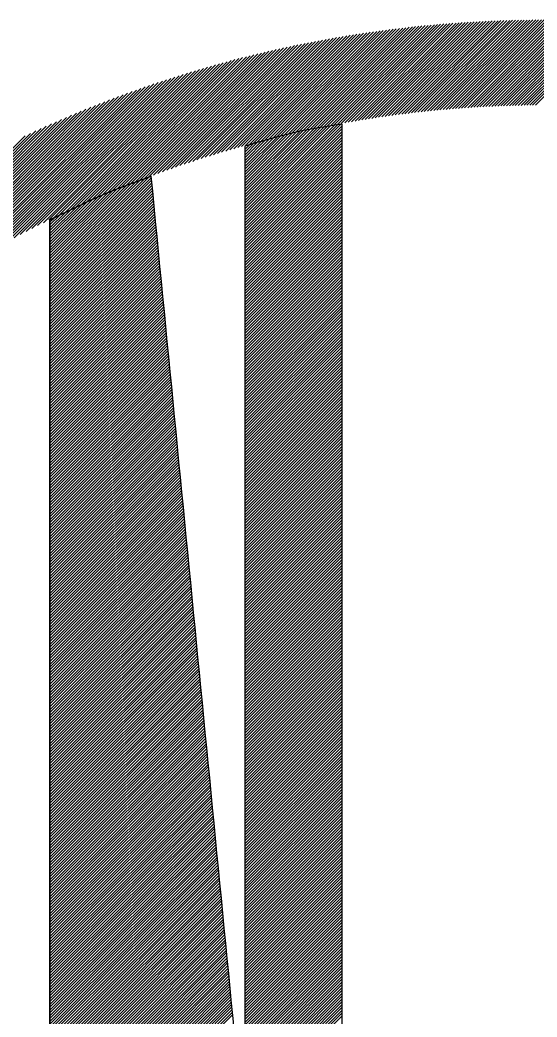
# Model space of a CAD drawing. Header units: inches. Extents: x 985 to 11353, y 526 to 2181.
# Drawn here: x 7768.84 to 7773.67, y 1171.02 to 1180.35 of the extents above; entities that cross this region are included whole.
import ezdxf

# ---------------------------------------------------------------- set-up
doc = ezdxf.new("R2010")
doc.units = ezdxf.units.IN
doc.header["$MEASUREMENT"] = 0
doc.layers.add('CABLE ROUTE FOR TOTAL PLANE-EMBED 2_DWG$0$SILICAGEL BORDER', color=7, linetype='Continuous')
doc.layers.add('ONDOCS', color=7, linetype='Continuous', lineweight=0)

# ---------------------------------------------------------------- blocks, each defined once
blk = doc.blocks.new('240A1')
at = {"layer": 'ONDOCS', "color": 7, "linetype": 'Continuous', "lineweight": -3, "ltscale": 100}
for p, q in [((1046101.5856, 286306.0803), (1046102.051, 286306.5457)), ((1046101.6018, 286306.0824), (1046102.0657, 286306.5462)), ((1046101.6179, 286306.0843), (1046102.0804, 286306.5468)), ((1046101.634, 286306.0863), (1046102.095, 286306.5473)), ((1046101.65, 286306.0881), (1046102.1096, 286306.5477)), ((1046101.666, 286306.09), (1046102.1242, 286306.5481)), ((1046101.6819, 286306.0917), (1046102.1387, 286306.5485)), ((1046101.6978, 286306.0935), (1046102.1532, 286306.5488)), ((1046101.7136, 286306.0951), (1046102.1676, 286306.5491)), ((1046101.7294, 286306.0968), (1046102.182, 286306.5494)), ((1046101.7451, 286306.0983), (1046102.1964, 286306.5496)), ((1046101.7607, 286306.0998), (1046102.2107, 286306.5498)), ((1046101.7763, 286306.1013), (1046102.225, 286306.55)), ((1046101.7919, 286306.1027), (1046102.2393, 286306.5501)), ((1046101.8074, 286306.1041), (1046102.2536, 286306.5502)), ((1046101.8229, 286306.1054), (1046102.2678, 286306.5503)), ((1046101.8383, 286306.1067), (1046102.2819, 286306.5503)), ((1046101.8537, 286306.1079), (1046102.2961, 286306.5503)), ((1046101.869, 286306.1091), (1046102.3102, 286306.5503)), ((1046101.8843, 286306.1103), (1046102.3243, 286306.5502)), ((1046101.8995, 286306.1114), (1046102.3383, 286306.5501)), ((1046101.9147, 286306.1124), (1046102.3523, 286306.55)), ((1046101.9299, 286306.1134), (1046102.3663, 286306.5498)), ((1046101.945, 286306.1144), (1046102.3802, 286306.5496)), ((1046101.96, 286306.1153), (1046102.3941, 286306.5494)), ((1046101.9751, 286306.1162), (1046102.408, 286306.5492)), ((1046101.99, 286306.117), (1046102.4219, 286306.5489)), ((1046102.005, 286306.1178), (1046102.4357, 286306.5485)), ((1046102.0199, 286306.1186), (1046102.4495, 286306.5482)), ((1046102.0347, 286306.1193), (1046102.4632, 286306.5478)), ((1046102.0495, 286306.1199), (1046102.477, 286306.5474)), ((1046102.0643, 286306.1205), (1046102.4907, 286306.5469)), ((1046102.079, 286306.1211), (1046102.5043, 286306.5465)), ((1046102.0937, 286306.1217), (1046102.518, 286306.546)), ((1046102.1083, 286306.1222), (1046102.5316, 286306.5454)), ((1046100.9416, 286305.9595), (1046101.4778, 286306.4957)), ((1046100.9604, 286305.9641), (1046101.4941, 286306.4979)), ((1046100.979, 286305.9687), (1046101.5104, 286306.5)), ((1046100.9977, 286305.9732), (1046101.5266, 286306.5021)), ((1046101.0162, 286305.9775), (1046101.5428, 286306.5042)), ((1046101.0346, 286305.9818), (1046101.5589, 286306.5061)), ((1046101.0529, 286305.986), (1046101.575, 286306.5081)), ((1046101.0712, 286305.9901), (1046101.591, 286306.51)), ((1046101.0894, 286305.9942), (1046101.607, 286306.5118)), ((1046101.1075, 286305.9981), (1046101.6229, 286306.5136)), ((1046101.1255, 286306.002), (1046101.6388, 286306.5153)), ((1046101.1434, 286306.0058), (1046101.6546, 286306.517)), ((1046101.1613, 286306.0095), (1046101.6704, 286306.5187)), ((1046101.1791, 286306.0132), (1046101.6862, 286306.5203)), ((1046101.1968, 286306.0168), (1046101.7019, 286306.5218)), ((1046101.2144, 286306.0202), (1046101.7175, 286306.5233)), ((1046101.232, 286306.0237), (1046101.7331, 286306.5248)), ((1046101.2495, 286306.027), (1046101.7487, 286306.5262)), ((1046101.2669, 286306.0303), (1046101.7642, 286306.5276)), ((1046101.2843, 286306.0335), (1046101.7797, 286306.5289)), ((1046101.3016, 286306.0367), (1046101.7951, 286306.5302)), ((1046101.3188, 286306.0397), (1046101.8105, 286306.5314)), ((1046101.3359, 286306.0427), (1046101.8258, 286306.5326)), ((1046101.353, 286306.0457), (1046101.8411, 286306.5338)), ((1046101.37, 286306.0485), (1046101.8564, 286306.5349)), ((1046101.387, 286306.0514), (1046101.8716, 286306.536)), ((1046101.4039, 286306.0541), (1046101.8867, 286306.537)), ((1046101.4207, 286306.0568), (1046101.9019, 286306.538)), ((1046101.4374, 286306.0594), (1046101.917, 286306.5389)), ((1046101.4541, 286306.062), (1046101.932, 286306.5398)), ((1046101.4708, 286306.0645), (1046101.947, 286306.5407)), ((1046101.4874, 286306.0669), (1046101.962, 286306.5415)), ((1046101.5039, 286306.0693), (1046101.9769, 286306.5423)), ((1046101.5204, 286306.0716), (1046101.9918, 286306.5431)), ((1046101.5368, 286306.0739), (1046102.0067, 286306.5438)), ((1046101.5531, 286306.0761), (1046102.0215, 286306.5445)), ((1046101.5694, 286306.0782), (1046102.0363, 286306.5451)), ((1046102.1229, 286306.1226), (1046102.5452, 286306.5449)), ((1046102.1375, 286306.1231), (1046102.5587, 286306.5443)), ((1046102.152, 286306.1235), (1046102.5722, 286306.5437)), ((1046102.1665, 286306.1238), (1046102.5857, 286306.543)), ((1046102.181, 286306.1241), (1046102.5992, 286306.5423)), ((1046102.1954, 286306.1244), (1046102.6126, 286306.5416)), ((1046102.2098, 286306.1246), (1046102.626, 286306.5409)), ((1046102.2241, 286306.1248), (1046102.6394, 286306.5401)), ((1046102.2384, 286306.125), (1046102.6528, 286306.5393)), ((1046102.2527, 286306.1251), (1046102.6661, 286306.5385)), ((1046100.5858, 286305.8583), (1046101.1742, 286306.4467)), ((1046100.6066, 286305.8649), (1046101.1916, 286306.4499)), ((1046100.6272, 286305.8714), (1046101.2089, 286306.4531)), ((1046100.6477, 286305.8778), (1046101.2261, 286306.4562)), ((1046100.6681, 286305.884), (1046101.2433, 286306.4592)), ((1046100.6883, 286305.8901), (1046101.2604, 286306.4622)), ((1046100.7084, 286305.8961), (1046101.2775, 286306.4651)), ((1046100.7285, 286305.902), (1046101.2945, 286306.468)), ((1046100.7484, 286305.9077), (1046101.3115, 286306.4708)), ((1046100.7681, 286305.9134), (1046101.3283, 286306.4736)), ((1046100.7878, 286305.9189), (1046101.3452, 286306.4762)), ((1046100.8074, 286305.9243), (1046101.3619, 286306.4789)), ((1046100.8269, 286305.9296), (1046101.3787, 286306.4814)), ((1046100.8462, 286305.9349), (1046101.3953, 286306.484)), ((1046100.8655, 286305.94), (1046101.4119, 286306.4864)), ((1046100.8847, 286305.945), (1046101.4285, 286306.4888)), ((1046100.9037, 286305.9499), (1046101.4449, 286306.4912)), ((1046100.9227, 286305.9548), (1046101.4614, 286306.4935)), ((1046100.3029, 286305.7592), (1046100.942, 286306.3983)), ((1046100.3256, 286305.7678), (1046100.9603, 286306.4025)), ((1046100.3482, 286305.7762), (1046100.9785, 286306.4066)), ((1046100.3706, 286305.7845), (1046100.9967, 286306.4106)), ((1046100.3928, 286305.7926), (1046101.0147, 286306.4145)), ((1046100.4148, 286305.8005), (1046101.0327, 286306.4184)), ((1046100.4367, 286305.8082), (1046101.0507, 286306.4221)), ((1046100.4585, 286305.8158), (1046101.0685, 286306.4259)), ((1046100.4801, 286305.8233), (1046101.0863, 286306.4295)), ((1046100.5015, 286305.8306), (1046101.104, 286306.4331)), ((1046100.5228, 286305.8377), (1046101.1216, 286306.4366)), ((1046100.5439, 286305.8447), (1046101.1392, 286306.44)), ((1046100.565, 286305.8516), (1046101.1567, 286306.4434)), ((1046100.0391, 286305.651), (1046100.7353, 286306.3472)), ((1046100.0642, 286305.662), (1046100.7545, 286306.3523)), ((1046100.0891, 286305.6727), (1046100.7737, 286306.3573)), ((1046100.1138, 286305.6832), (1046100.7927, 286306.3622)), ((1046100.1381, 286305.6935), (1046100.8117, 286306.367)), ((1046100.1623, 286305.7035), (1046100.8305, 286306.3717)), ((1046100.1863, 286305.7133), (1046100.8493, 286306.3764)), ((1046100.21, 286305.7229), (1046100.868, 286306.3809)), ((1046100.2335, 286305.7323), (1046100.8866, 286306.3854)), ((1046100.2568, 286305.7414), (1046100.9052, 286306.3898)), ((1046100.2799, 286305.7504), (1046100.9236, 286306.3941)), ((1046099.7995, 286305.5387), (1046100.5579, 286306.2971)), ((1046099.8275, 286305.5525), (1046100.578, 286306.303)), ((1046099.8551, 286305.566), (1046100.598, 286306.3089)), ((1046099.8823, 286305.5791), (1046100.6179, 286306.3147)), ((1046099.9092, 286305.5918), (1046100.6377, 286306.3204)), ((1046099.9358, 286305.6043), (1046100.6575, 286306.3259)), ((1046099.9621, 286305.6164), (1046100.6771, 286306.3314)), ((1046099.988, 286305.6282), (1046100.6966, 286306.3368)), ((1046100.0137, 286305.6398), (1046100.716, 286306.342)), ((1046099.5913, 286305.4295), (1046100.4138, 286306.252)), ((1046099.6226, 286305.4466), (1046100.4348, 286306.2588)), ((1046099.6533, 286305.4631), (1046100.4556, 286306.2655)), ((1046099.6834, 286305.4792), (1046100.4763, 286306.272)), ((1046099.7131, 286305.4947), (1046100.4968, 286306.2785)), ((1046099.7423, 286305.5098), (1046100.5173, 286306.2848)), ((1046099.7711, 286305.5245), (1046100.5376, 286306.291)), ((1046099.3532, 286305.2904), (1046100.2635, 286306.2007)), ((1046099.3897, 286305.3127), (1046100.2854, 286306.2085)), ((1046099.4253, 286305.3341), (1046100.3072, 286306.2161)), ((1046099.4599, 286305.3547), (1046100.3288, 286306.2235)), ((1046099.4938, 286305.3744), (1046100.3502, 286306.2308)), ((1046099.527, 286305.3934), (1046100.3716, 286306.238)), ((1046099.5595, 286305.4118), (1046100.3928, 286306.2451)), ((1046099.1075, 286305.1295), (1046100.129, 286306.151)), ((1046099.1525, 286305.1604), (1046100.1518, 286306.1597)), ((1046099.1956, 286305.1893), (1046100.1745, 286306.1682)), ((1046099.237, 286305.2166), (1046100.197, 286306.1766)), ((1046099.277, 286305.2424), (1046100.2193, 286306.1848)), ((1046099.3157, 286305.267), (1046100.2415, 286306.1928)), ((1046098.8375, 286304.9302), (1046100.0121, 286306.1048)), ((1046098.9001, 286304.9787), (1046100.0359, 286306.1144)), ((1046098.9573, 286305.0218), (1046100.0594, 286306.1239)), ((1046099.0104, 286305.0607), (1046100.0828, 286306.1331)), ((1046099.0603, 286305.0965), (1046100.106, 286306.1421)), ((1046096.7373, 286302.8866), (1046099.915, 286306.0643)), ((1046096.748, 286302.9115), (1046099.8902, 286306.0537)), ((1046098.5798, 286304.715), (1046099.9396, 286306.0748)), ((1046098.685, 286304.8061), (1046099.964, 286306.085)), ((1046098.7672, 286304.8741), (1046099.9881, 286306.095)), ((1046096.7589, 286302.9365), (1046099.8652, 286306.0427)), ((1046096.7701, 286302.9618), (1046099.8399, 286306.0316)), ((1046096.7815, 286302.9874), (1046099.8143, 286306.0202)), ((1046096.7932, 286303.0132), (1046099.7885, 286306.0085)), ((1046100.8034, 286305.5509), (1046101.2822, 286306.0297)), ((1046100.8034, 286305.5651), (1046101.2652, 286306.0268)), ((1046100.8034, 286305.5792), (1046101.2483, 286306.0241)), ((1046100.8034, 286305.5368), (1046101.289, 286306.0224)), ((1046100.8034, 286305.5934), (1046101.2315, 286306.0214)), ((1046100.8034, 286305.6075), (1046101.2147, 286306.0188)), ((1046100.8034, 286305.6217), (1046101.1979, 286306.0161)), ((1046100.8034, 286305.6358), (1046101.1811, 286306.0134)), ((1046100.8034, 286305.6499), (1046101.1642, 286306.0106)), ((1046100.8034, 286305.5227), (1046101.289, 286306.0083)), ((1046100.8034, 286305.6641), (1046101.1471, 286306.0078)), ((1046100.8034, 286305.6782), (1046101.13, 286306.0048)), ((1046100.8034, 286305.6924), (1046101.1127, 286306.0016)), ((1046096.8051, 286303.0393), (1046099.7624, 286305.9966)), ((1046096.8173, 286303.0656), (1046099.7361, 286305.9844)), ((1046096.8298, 286303.0923), (1046099.7094, 286305.9718)), ((1046100.8034, 286305.7065), (1046101.0951, 286305.9981)), ((1046100.8034, 286305.7206), (1046101.0772, 286305.9944)), ((1046100.8034, 286305.5085), (1046101.289, 286305.9941)), ((1046100.8034, 286305.7348), (1046101.059, 286305.9904)), ((1046100.8034, 286305.7489), (1046101.0405, 286305.986)), ((1046100.8034, 286305.7631), (1046101.0218, 286305.9814)), ((1046100.8034, 286305.4944), (1046101.289, 286305.98)), ((1046100.8034, 286305.7772), (1046101.0028, 286305.9766)), ((1046100.8034, 286305.7914), (1046100.9836, 286305.9715)), ((1046100.8034, 286305.8055), (1046100.9642, 286305.9662)), ((1046100.8034, 286305.4802), (1046101.289, 286305.9658)), ((1046100.8034, 286305.8196), (1046100.9446, 286305.9608)), ((1046100.8034, 286305.8338), (1046100.9249, 286305.9553)), ((1046100.8034, 286305.4661), (1046101.289, 286305.9517)), ((1046100.8034, 286305.8479), (1046100.9052, 286305.9497)), ((1046100.8034, 286305.8621), (1046100.8854, 286305.9441)), ((1046100.8034, 286305.8762), (1046100.8657, 286305.9384)), ((1046100.8034, 286305.4519), (1046101.289, 286305.9375)), ((1046100.8034, 286305.8904), (1046100.846, 286305.9329)), ((1046100.8034, 286305.9045), (1046100.8264, 286305.9274)), ((1046100.8034, 286305.4378), (1046101.289, 286305.9234)), ((1046100.8034, 286305.9186), (1046100.8069, 286305.9221)), ((1046100.8034, 286305.4237), (1046101.289, 286305.9093)), ((1046100.8034, 286305.4095), (1046101.289, 286305.8951)), ((1046100.8034, 286305.3954), (1046101.289, 286305.881)), ((1046100.8034, 286305.3812), (1046101.289, 286305.8668)), ((1046100.8034, 286305.3671), (1046101.289, 286305.8527)), ((1046100.8034, 286305.353), (1046101.289, 286305.8385)), ((1046100.8034, 286305.3388), (1046101.289, 286305.8244)), ((1046100.8034, 286305.3247), (1046101.289, 286305.8103)), ((1046099.8323, 286305.2727), (1046100.3257, 286305.7662)), ((1046099.8323, 286305.2586), (1046100.3378, 286305.7641)), ((1046099.8323, 286305.2869), (1046100.3031, 286305.7577)), ((1046099.8323, 286305.2444), (1046100.3391, 286305.7512)), ((1046100.8034, 286305.3105), (1046101.289, 286305.7961)), ((1046100.8034, 286305.2964), (1046101.289, 286305.782)), ((1046100.8034, 286305.2822), (1046101.289, 286305.7678)), ((1046100.8034, 286305.2681), (1046101.289, 286305.7537)), ((1046099.8323, 286305.301), (1046100.2806, 286305.7493)), ((1046099.8323, 286305.3151), (1046100.2582, 286305.7411)), ((1046099.8323, 286305.2303), (1046100.3403, 286305.7383)), ((1046099.8323, 286305.3293), (1046100.2358, 286305.7328)), ((1046099.8323, 286305.2161), (1046100.3416, 286305.7255)), ((1046099.8323, 286305.3434), (1046100.2133, 286305.7245)), ((1046099.8323, 286305.3576), (1046100.1906, 286305.7159)), ((1046099.8323, 286305.202), (1046100.3428, 286305.7126)), ((1046099.8323, 286305.3717), (1046100.1677, 286305.7072)), ((1046100.8034, 286305.254), (1046101.289, 286305.7396)), ((1046100.8034, 286305.2398), (1046101.289, 286305.7254)), ((1046100.8034, 286305.2257), (1046101.289, 286305.7113)), ((1046099.8323, 286305.1879), (1046100.3441, 286305.6997)), ((1046099.8323, 286305.3859), (1046100.1444, 286305.698)), ((1046099.8323, 286305.4), (1046100.1206, 286305.6883)), ((1046099.8323, 286305.1737), (1046100.3453, 286305.6868)), ((1046099.8323, 286305.4141), (1046100.0961, 286305.6779)), ((1046099.8323, 286305.1596), (1046100.3466, 286305.6739)), ((1046099.8323, 286305.4283), (1046100.0709, 286305.6669)), ((1046099.8323, 286305.1454), (1046100.3478, 286305.661)), ((1046099.8323, 286305.4424), (1046100.045, 286305.6552)), ((1046100.8034, 286305.2115), (1046101.289, 286305.6971)), ((1046100.8034, 286305.1974), (1046101.289, 286305.683)), ((1046100.8034, 286305.1832), (1046101.289, 286305.6688)), ((1046100.8034, 286305.1691), (1046101.289, 286305.6547)), ((1046099.8323, 286305.1313), (1046100.3491, 286305.6481)), ((1046099.8323, 286305.4566), (1046100.0186, 286305.6429)), ((1046099.8323, 286305.1172), (1046100.3503, 286305.6352)), ((1046099.8323, 286305.4707), (1046099.9917, 286305.6302)), ((1046099.8323, 286305.103), (1046100.3516, 286305.6223)), ((1046099.8323, 286305.4848), (1046099.9644, 286305.617)), ((1046099.8323, 286305.0889), (1046100.3528, 286305.6094)), ((1046099.8323, 286305.499), (1046099.9369, 286305.6037)), ((1046100.8034, 286305.155), (1046101.289, 286305.6406)), ((1046100.8034, 286305.1408), (1046101.289, 286305.6264)), ((1046100.8034, 286305.1267), (1046101.289, 286305.6123)), ((1046099.8323, 286305.0747), (1046100.3541, 286305.5965)), ((1046099.8323, 286305.5131), (1046099.9093, 286305.5902)), ((1046099.8323, 286305.0606), (1046100.3553, 286305.5837)), ((1046099.8323, 286305.5273), (1046099.8818, 286305.5768)), ((1046099.8323, 286305.0464), (1046100.3566, 286305.5708)), ((1046099.8323, 286305.5414), (1046099.8545, 286305.5637)), ((1046099.8323, 286305.0323), (1046100.3578, 286305.5579)), ((1046100.8034, 286305.1125), (1046101.289, 286305.5981)), ((1046100.8034, 286305.0984), (1046101.289, 286305.584)), ((1046100.8034, 286305.0843), (1046101.289, 286305.5698)), ((1046100.8034, 286305.0701), (1046101.289, 286305.5557)), ((1046099.8323, 286305.0182), (1046100.3591, 286305.545)), ((1046099.8323, 286305.004), (1046100.3603, 286305.5321)), ((1046099.8323, 286304.9899), (1046100.3616, 286305.5192)), ((1046099.8323, 286304.9757), (1046100.3628, 286305.5063)), ((1046100.8034, 286305.056), (1046101.289, 286305.5416)), ((1046100.8034, 286305.0418), (1046101.289, 286305.5274)), ((1046100.8034, 286305.0277), (1046101.289, 286305.5133)), ((1046099.8323, 286304.9616), (1046100.3641, 286305.4934)), ((1046099.8323, 286304.9474), (1046100.3653, 286305.4805)), ((1046099.8323, 286304.9333), (1046100.3666, 286305.4676)), ((1046099.8323, 286304.9192), (1046100.3678, 286305.4547)), ((1046100.8034, 286305.0135), (1046101.289, 286305.4991)), ((1046100.8034, 286304.9994), (1046101.289, 286305.485)), ((1046100.8034, 286304.9853), (1046101.289, 286305.4709)), ((1046100.8034, 286304.9711), (1046101.289, 286305.4567)), ((1046099.8323, 286304.905), (1046100.3691, 286305.4419)), ((1046099.8323, 286304.8909), (1046100.3703, 286305.429)), ((1046099.8323, 286304.8767), (1046100.3716, 286305.4161)), ((1046099.8323, 286304.8626), (1046100.3728, 286305.4032)), ((1046100.8034, 286304.957), (1046101.289, 286305.4426)), ((1046100.8034, 286304.9428), (1046101.289, 286305.4284)), ((1046100.8034, 286304.9287), (1046101.289, 286305.4143)), ((1046099.8323, 286304.8485), (1046100.3741, 286305.3903)), ((1046099.8323, 286304.8343), (1046100.3753, 286305.3774)), ((1046099.8323, 286304.8202), (1046100.3766, 286305.3645)), ((1046099.8323, 286304.806), (1046100.3778, 286305.3516)), ((1046100.8034, 286304.9145), (1046101.289, 286305.4001)), ((1046100.8034, 286304.9004), (1046101.289, 286305.386)), ((1046100.8034, 286304.8863), (1046101.289, 286305.3719)), ((1046100.8034, 286304.8721), (1046101.289, 286305.3577)), ((1046099.8323, 286304.7919), (1046100.3791, 286305.3387)), ((1046099.8323, 286304.7777), (1046100.3804, 286305.3258)), ((1046099.8323, 286304.7636), (1046100.3816, 286305.3129)), ((1046100.8034, 286304.858), (1046101.289, 286305.3436)), ((1046100.8034, 286304.8438), (1046101.289, 286305.3294)), ((1046100.8034, 286304.8297), (1046101.289, 286305.3153)), ((1046099.8323, 286304.7495), (1046100.3829, 286305.3001)), ((1046099.8323, 286304.7353), (1046100.3841, 286305.2872)), ((1046099.8323, 286304.7212), (1046100.3854, 286305.2743)), ((1046099.8323, 286304.707), (1046100.3866, 286305.2614)), ((1046100.8034, 286304.8156), (1046101.289, 286305.3011)), ((1046100.8034, 286304.8014), (1046101.289, 286305.287)), ((1046100.8034, 286304.7873), (1046101.289, 286305.2729)), ((1046100.8034, 286304.7731), (1046101.289, 286305.2587)), ((1046099.8323, 286304.6929), (1046100.3879, 286305.2485)), ((1046099.8323, 286304.6787), (1046100.3891, 286305.2356)), ((1046099.8323, 286304.6646), (1046100.3904, 286305.2227)), ((1046099.8323, 286304.6505), (1046100.3916, 286305.2098)), ((1046100.8034, 286304.759), (1046101.289, 286305.2446)), ((1046100.8034, 286304.7448), (1046101.289, 286305.2304)), ((1046100.8034, 286304.7307), (1046101.289, 286305.2163)), ((1046099.8323, 286304.6363), (1046100.3929, 286305.1969)), ((1046099.8323, 286304.6222), (1046100.3941, 286305.184)), ((1046099.8323, 286304.608), (1046100.3954, 286305.1712)), ((1046099.8323, 286304.5939), (1046100.3966, 286305.1583)), ((1046100.8034, 286304.7166), (1046101.289, 286305.2022)), ((1046100.8034, 286304.7024), (1046101.289, 286305.188)), ((1046100.8034, 286304.6883), (1046101.289, 286305.1739)), ((1046100.8034, 286304.6741), (1046101.289, 286305.1597)), ((1046099.8323, 286304.5798), (1046100.3979, 286305.1454)), ((1046099.8323, 286304.5656), (1046100.3991, 286305.1325)), ((1046099.8323, 286304.5515), (1046100.4004, 286305.1196)), ((1046099.8323, 286304.5373), (1046100.4016, 286305.1067)), ((1046100.8034, 286304.66), (1046101.289, 286305.1456)), ((1046100.8034, 286304.6458), (1046101.289, 286305.1314)), ((1046100.8034, 286304.6317), (1046101.289, 286305.1173)), ((1046100.8034, 286304.6176), (1046101.289, 286305.1032)), ((1046099.8323, 286304.5232), (1046100.4029, 286305.0938)), ((1046099.8323, 286304.509), (1046100.4041, 286305.0809)), ((1046099.8323, 286304.4949), (1046100.4054, 286305.068)), ((1046099.8323, 286304.4808), (1046100.4066, 286305.0551)), ((1046100.8034, 286304.6034), (1046101.289, 286305.089)), ((1046100.8034, 286304.5893), (1046101.289, 286305.0749)), ((1046100.8034, 286304.5751), (1046101.289, 286305.0607)), ((1046099.8323, 286304.4666), (1046100.4079, 286305.0422)), ((1046099.8323, 286304.4525), (1046100.4091, 286305.0294)), ((1046099.8323, 286304.4383), (1046100.4104, 286305.0165)), ((1046099.8323, 286304.4242), (1046100.4116, 286305.0036)), ((1046100.8034, 286304.561), (1046101.289, 286305.0466)), ((1046100.8034, 286304.5469), (1046101.289, 286305.0324)), ((1046100.8034, 286304.5327), (1046101.289, 286305.0183)), ((1046100.8034, 286304.5186), (1046101.289, 286305.0042)), ((1046099.8323, 286304.41), (1046100.4129, 286304.9907)), ((1046099.8323, 286304.3959), (1046100.4141, 286304.9778)), ((1046099.8323, 286304.3818), (1046100.4154, 286304.9649)), ((1046100.8034, 286304.5044), (1046101.289, 286304.99)), ((1046100.8034, 286304.4903), (1046101.289, 286304.9759)), ((1046100.8034, 286304.4761), (1046101.289, 286304.9617)), ((1046099.8323, 286304.3676), (1046100.4166, 286304.952)), ((1046099.8323, 286304.3535), (1046100.4179, 286304.9391)), ((1046099.8323, 286304.3393), (1046100.4191, 286304.9262)), ((1046099.8323, 286304.3252), (1046100.4204, 286304.9133)), ((1046100.8034, 286304.462), (1046101.289, 286304.9476)), ((1046100.8034, 286304.4479), (1046101.289, 286304.9335)), ((1046100.8034, 286304.4337), (1046101.289, 286304.9193)), ((1046100.8034, 286304.4196), (1046101.289, 286304.9052)), ((1046099.8323, 286304.3111), (1046100.4216, 286304.9004)), ((1046099.8323, 286304.2969), (1046100.4229, 286304.8876)), ((1046099.8323, 286304.2828), (1046100.4241, 286304.8747)), ((1046099.8323, 286304.2686), (1046100.4254, 286304.8618)), ((1046100.8034, 286304.4054), (1046101.289, 286304.891)), ((1046100.8034, 286304.3913), (1046101.289, 286304.8769)), ((1046100.8034, 286304.3771), (1046101.289, 286304.8627)), ((1046099.8323, 286304.2545), (1046100.4267, 286304.8489)), ((1046099.8323, 286304.2403), (1046100.4279, 286304.836)), ((1046099.8323, 286304.2262), (1046100.4292, 286304.8231)), ((1046099.8323, 286304.2121), (1046100.4304, 286304.8102)), ((1046100.8034, 286304.363), (1046101.289, 286304.8486)), ((1046100.8034, 286304.3489), (1046101.289, 286304.8345)), ((1046100.8034, 286304.3347), (1046101.289, 286304.8203)), ((1046100.8034, 286304.3206), (1046101.289, 286304.8062)), ((1046099.8323, 286304.1979), (1046100.4317, 286304.7973)), ((1046099.8323, 286304.1838), (1046100.4329, 286304.7844)), ((1046099.8323, 286304.1696), (1046100.4342, 286304.7715)), ((1046099.8323, 286304.1555), (1046100.4354, 286304.7586)), ((1046100.8034, 286304.3064), (1046101.289, 286304.792)), ((1046100.8034, 286304.2923), (1046101.289, 286304.7779)), ((1046100.8034, 286304.2782), (1046101.289, 286304.7637)), ((1046099.8323, 286304.1413), (1046100.4367, 286304.7458)), ((1046099.8323, 286304.1272), (1046100.4379, 286304.7329)), ((1046099.8323, 286304.1131), (1046100.4392, 286304.72)), ((1046099.8323, 286304.0989), (1046100.4404, 286304.7071)), ((1046100.8034, 286304.264), (1046101.289, 286304.7496)), ((1046100.8034, 286304.2499), (1046101.289, 286304.7355)), ((1046100.8034, 286304.2357), (1046101.289, 286304.7213)), ((1046100.8034, 286304.2216), (1046101.289, 286304.7072)), ((1046099.8323, 286304.0848), (1046100.4417, 286304.6942)), ((1046099.8323, 286304.0706), (1046100.4429, 286304.6813)), ((1046099.8323, 286304.0565), (1046100.4442, 286304.6684)), ((1046099.8323, 286304.0424), (1046100.4454, 286304.6555)), ((1046100.8034, 286304.2074), (1046101.289, 286304.693)), ((1046100.8034, 286304.1933), (1046101.289, 286304.6789)), ((1046100.8034, 286304.1792), (1046101.289, 286304.6648)), ((1046099.8323, 286304.0282), (1046100.4467, 286304.6426)), ((1046099.8323, 286304.0141), (1046100.4479, 286304.6297)), ((1046099.8323, 286303.9999), (1046100.4492, 286304.6168)), ((1046100.8034, 286304.165), (1046101.289, 286304.6506)), ((1046100.8034, 286304.1509), (1046101.289, 286304.6365)), ((1046100.8034, 286304.1367), (1046101.289, 286304.6223)), ((1046100.8034, 286304.1226), (1046101.289, 286304.6082)), ((1046099.8323, 286303.9858), (1046100.4504, 286304.604)), ((1046099.8323, 286303.9716), (1046100.4517, 286304.5911)), ((1046099.8323, 286303.9575), (1046100.4529, 286304.5782)), ((1046099.8323, 286303.9434), (1046100.4542, 286304.5653)), ((1046100.8034, 286304.1084), (1046101.289, 286304.594)), ((1046100.8034, 286304.0943), (1046101.289, 286304.5799)), ((1046100.8034, 286304.0802), (1046101.289, 286304.5658)), ((1046099.8323, 286303.9292), (1046100.4554, 286304.5524)), ((1046099.8323, 286303.9151), (1046100.4567, 286304.5395)), ((1046099.8323, 286303.9009), (1046100.4579, 286304.5266)), ((1046099.8323, 286303.8868), (1046100.4592, 286304.5137)), ((1046100.8034, 286304.066), (1046101.289, 286304.5516)), ((1046100.8034, 286304.0519), (1046101.289, 286304.5375)), ((1046100.8034, 286304.0377), (1046101.289, 286304.5233)), ((1046100.8034, 286304.0236), (1046101.289, 286304.5092)), ((1046099.8323, 286303.8726), (1046100.4604, 286304.5008)), ((1046099.8323, 286303.8585), (1046100.4617, 286304.4879)), ((1046099.8323, 286303.8444), (1046100.4629, 286304.475)), ((1046099.8323, 286303.8302), (1046100.4642, 286304.4622)), ((1046100.8034, 286304.0095), (1046101.289, 286304.495)), ((1046100.8034, 286303.9953), (1046101.289, 286304.4809)), ((1046100.8034, 286303.9812), (1046101.289, 286304.4668)), ((1046099.8323, 286303.8161), (1046100.4654, 286304.4493)), ((1046099.8323, 286303.8019), (1046100.4667, 286304.4364)), ((1046099.8323, 286303.7878), (1046100.4679, 286304.4235)), ((1046099.8323, 286303.7737), (1046100.4692, 286304.4106)), ((1046100.8034, 286303.967), (1046101.289, 286304.4526)), ((1046100.8034, 286303.9529), (1046101.289, 286304.4385)), ((1046100.8034, 286303.9387), (1046101.289, 286304.4243)), ((1046100.8034, 286303.9246), (1046101.289, 286304.4102)), ((1046099.8323, 286303.7595), (1046100.4704, 286304.3977)), ((1046099.8323, 286303.7454), (1046100.4717, 286304.3848)), ((1046099.8323, 286303.7312), (1046100.473, 286304.3719)), ((1046099.8323, 286303.7171), (1046100.4742, 286304.359)), ((1046100.8034, 286303.9105), (1046101.289, 286304.3961)), ((1046100.8034, 286303.8963), (1046101.289, 286304.3819)), ((1046100.8034, 286303.8822), (1046101.289, 286304.3678)), ((1046099.8323, 286303.7029), (1046100.4755, 286304.3461)), ((1046099.8323, 286303.6888), (1046100.4767, 286304.3332)), ((1046099.8323, 286303.6747), (1046100.478, 286304.3204)), ((1046099.8323, 286303.6605), (1046100.4792, 286304.3075)), ((1046100.8034, 286303.868), (1046101.289, 286304.3536)), ((1046100.8034, 286303.8539), (1046101.289, 286304.3395)), ((1046100.8034, 286303.8397), (1046101.289, 286304.3253)), ((1046100.8034, 286303.8256), (1046101.289, 286304.3112)), ((1046099.8323, 286303.6464), (1046100.4805, 286304.2946)), ((1046099.8323, 286303.6322), (1046100.4817, 286304.2817)), ((1046099.8323, 286303.6181), (1046100.483, 286304.2688)), ((1046100.8034, 286303.8115), (1046101.289, 286304.2971)), ((1046100.8034, 286303.7973), (1046101.289, 286304.2829)), ((1046100.8034, 286303.7832), (1046101.289, 286304.2688)), ((1046099.8323, 286303.6039), (1046100.4842, 286304.2559)), ((1046099.8323, 286303.5898), (1046100.4855, 286304.243)), ((1046099.8323, 286303.5757), (1046100.4867, 286304.2301)), ((1046099.8323, 286303.5615), (1046100.488, 286304.2172)), ((1046100.8034, 286303.769), (1046101.289, 286304.2546)), ((1046100.8034, 286303.7549), (1046101.289, 286304.2405)), ((1046100.8034, 286303.7408), (1046101.289, 286304.2263)), ((1046100.8034, 286303.7266), (1046101.289, 286304.2122)), ((1046099.8323, 286303.5474), (1046100.4892, 286304.2043)), ((1046099.8323, 286303.5332), (1046100.4905, 286304.1915)), ((1046099.8323, 286303.5191), (1046100.4917, 286304.1786)), ((1046099.8323, 286303.505), (1046100.493, 286304.1657)), ((1046100.8034, 286303.7125), (1046101.289, 286304.1981)), ((1046100.8034, 286303.6983), (1046101.289, 286304.1839)), ((1046100.8034, 286303.6842), (1046101.289, 286304.1698)), ((1046099.8323, 286303.4908), (1046100.4942, 286304.1528)), ((1046099.8323, 286303.4767), (1046100.4955, 286304.1399)), ((1046099.8323, 286303.4625), (1046100.4967, 286304.127)), ((1046099.8323, 286303.4484), (1046100.498, 286304.1141)), ((1046100.8034, 286303.67), (1046101.289, 286304.1556)), ((1046100.8034, 286303.6559), (1046101.289, 286304.1415)), ((1046100.8034, 286303.6418), (1046101.289, 286304.1274)), ((1046100.8034, 286303.6276), (1046101.289, 286304.1132)), ((1046099.8323, 286303.4342), (1046100.4992, 286304.1012)), ((1046099.8323, 286303.4201), (1046100.5005, 286304.0883)), ((1046099.8323, 286303.406), (1046100.5017, 286304.0754)), ((1046099.8323, 286303.3918), (1046100.503, 286304.0625)), ((1046100.8034, 286303.6135), (1046101.289, 286304.0991)), ((1046100.8034, 286303.5993), (1046101.289, 286304.0849)), ((1046100.8034, 286303.5852), (1046101.289, 286304.0708)), ((1046099.8323, 286303.3777), (1046100.5042, 286304.0497)), ((1046099.8323, 286303.3635), (1046100.5055, 286304.0368)), ((1046099.8323, 286303.3494), (1046100.5067, 286304.0239)), ((1046099.8323, 286303.3352), (1046100.508, 286304.011)), ((1046100.8034, 286303.571), (1046101.289, 286304.0566)), ((1046100.8034, 286303.5569), (1046101.289, 286304.0425)), ((1046100.8034, 286303.5428), (1046101.289, 286304.0284)), ((1046100.8034, 286303.5286), (1046101.289, 286304.0142)), ((1046099.8323, 286303.3211), (1046100.5092, 286303.9981)), ((1046099.8323, 286303.307), (1046100.5105, 286303.9852)), ((1046099.8323, 286303.2928), (1046100.5117, 286303.9723)), ((1046099.8323, 286303.2787), (1046100.513, 286303.9594)), ((1046100.8034, 286303.5145), (1046101.289, 286304.0001)), ((1046100.8034, 286303.5003), (1046101.289, 286303.9859)), ((1046100.8034, 286303.4862), (1046101.289, 286303.9718)), ((1046099.8323, 286303.2645), (1046100.5142, 286303.9465)), ((1046099.8323, 286303.2504), (1046100.5155, 286303.9336)), ((1046099.8323, 286303.2363), (1046100.5167, 286303.9207)), ((1046100.8034, 286303.472), (1046101.289, 286303.9576)), ((1046100.8034, 286303.4579), (1046101.289, 286303.9435)), ((1046100.8034, 286303.4438), (1046101.289, 286303.9294)), ((1046100.8034, 286303.4296), (1046101.289, 286303.9152)), ((1046099.8323, 286303.2221), (1046100.518, 286303.9079)), ((1046099.8323, 286303.208), (1046100.5193, 286303.895)), ((1046099.8323, 286303.1938), (1046100.5205, 286303.8821)), ((1046099.8323, 286303.1797), (1046100.5218, 286303.8692)), ((1046100.8034, 286303.4155), (1046101.289, 286303.9011)), ((1046100.8034, 286303.4013), (1046101.289, 286303.8869)), ((1046100.8034, 286303.3872), (1046101.289, 286303.8728)), ((1046099.8323, 286303.1655), (1046100.523, 286303.8563)), ((1046099.8323, 286303.1514), (1046100.5243, 286303.8434)), ((1046099.8323, 286303.1373), (1046100.5255, 286303.8305)), ((1046099.8323, 286303.1231), (1046100.5268, 286303.8176)), ((1046100.8034, 286303.3731), (1046101.289, 286303.8587)), ((1046100.8034, 286303.3589), (1046101.289, 286303.8445)), ((1046100.8034, 286303.3448), (1046101.289, 286303.8304)), ((1046100.8034, 286303.3306), (1046101.289, 286303.8162)), ((1046099.8323, 286303.109), (1046100.528, 286303.8047)), ((1046099.8323, 286303.0948), (1046100.5293, 286303.7918)), ((1046099.8323, 286303.0807), (1046100.5305, 286303.7789)), ((1046099.8323, 286303.0665), (1046100.5318, 286303.7661)), ((1046100.8034, 286303.3165), (1046101.289, 286303.8021)), ((1046100.8034, 286303.3023), (1046101.289, 286303.7879)), ((1046100.8034, 286303.2882), (1046101.289, 286303.7738)), ((1046100.8034, 286303.2741), (1046101.289, 286303.7597)), ((1046099.8323, 286303.0524), (1046100.533, 286303.7532)), ((1046099.8323, 286303.0383), (1046100.5343, 286303.7403)), ((1046099.8323, 286303.0241), (1046100.5355, 286303.7274)), ((1046099.8323, 286303.01), (1046100.5368, 286303.7145)), ((1046100.8034, 286303.2599), (1046101.289, 286303.7455)), ((1046100.8034, 286303.2458), (1046101.289, 286303.7314)), ((1046100.8034, 286303.2316), (1046101.289, 286303.7172)), ((1046099.8323, 286302.9958), (1046100.538, 286303.7016)), ((1046099.8323, 286302.9817), (1046100.5393, 286303.6887)), ((1046099.8323, 286302.9675), (1046100.5405, 286303.6758)), ((1046099.8323, 286302.9534), (1046100.5418, 286303.6629)), ((1046100.8034, 286303.2175), (1046101.289, 286303.7031)), ((1046100.8034, 286303.2033), (1046101.289, 286303.6889)), ((1046100.8034, 286303.1892), (1046101.289, 286303.6748)), ((1046100.8034, 286303.1751), (1046101.289, 286303.6607)), ((1046099.8323, 286302.9393), (1046100.543, 286303.65)), ((1046099.8323, 286302.9251), (1046100.5443, 286303.6371)), ((1046099.8323, 286302.911), (1046100.5455, 286303.6243)), ((1046099.8323, 286302.8968), (1046100.5468, 286303.6114)), ((1046100.8034, 286303.1609), (1046101.289, 286303.6465)), ((1046100.8034, 286303.1468), (1046101.289, 286303.6324)), ((1046100.8034, 286303.1326), (1046101.289, 286303.6182)), ((1046099.8323, 286302.8827), (1046100.548, 286303.5985)), ((1046099.8323, 286302.8686), (1046100.5493, 286303.5856)), ((1046099.8323, 286302.8544), (1046100.5505, 286303.5727)), ((1046100.8034, 286303.1185), (1046101.289, 286303.6041)), ((1046100.8034, 286303.1044), (1046101.289, 286303.5899)), ((1046100.8034, 286303.0902), (1046101.289, 286303.5758)), ((1046100.8034, 286303.0761), (1046101.289, 286303.5617)), ((1046099.8323, 286302.8403), (1046100.5518, 286303.5598)), ((1046099.8323, 286302.8261), (1046100.553, 286303.5469)), ((1046099.8323, 286302.812), (1046100.5543, 286303.534)), ((1046099.8323, 286302.7978), (1046100.5555, 286303.5211)), ((1046100.8034, 286303.0619), (1046101.289, 286303.5475)), ((1046100.8034, 286303.0478), (1046101.289, 286303.5334)), ((1046100.8034, 286303.0336), (1046101.289, 286303.5192)), ((1046099.8323, 286302.7837), (1046100.5568, 286303.5082)), ((1046099.8323, 286302.7696), (1046100.558, 286303.4953)), ((1046099.8323, 286302.7554), (1046100.5593, 286303.4825)), ((1046099.8323, 286302.7413), (1046100.5605, 286303.4696)), ((1046100.8034, 286303.0195), (1046101.289, 286303.5051)), ((1046100.8034, 286303.0054), (1046101.289, 286303.491)), ((1046100.8034, 286302.9912), (1046101.289, 286303.4768)), ((1046100.8034, 286302.9771), (1046101.289, 286303.4627)), ((1046099.8323, 286302.7271), (1046100.5618, 286303.4567)), ((1046099.8323, 286302.713), (1046100.563, 286303.4438)), ((1046099.8323, 286302.6988), (1046100.5643, 286303.4309)), ((1046099.8323, 286302.6847), (1046100.5656, 286303.418)), ((1046100.8034, 286302.9629), (1046101.289, 286303.4485)), ((1046100.8034, 286302.9488), (1046101.289, 286303.4344)), ((1046100.8034, 286302.9346), (1046101.289, 286303.4202)), ((1046099.8323, 286302.6706), (1046100.5668, 286303.4051)), ((1046099.8323, 286302.6564), (1046100.5681, 286303.3922)), ((1046099.8323, 286302.6423), (1046100.5693, 286303.3793)), ((1046099.8323, 286302.6281), (1046100.5706, 286303.3664)), ((1046100.8034, 286302.9205), (1046101.289, 286303.4061)), ((1046100.8034, 286302.9064), (1046101.289, 286303.392)), ((1046100.8034, 286302.8922), (1046101.289, 286303.3778)), ((1046100.8034, 286302.8781), (1046101.289, 286303.3637)), ((1046099.8323, 286302.614), (1046100.5718, 286303.3535)), ((1046099.8323, 286302.5999), (1046100.5731, 286303.3407)), ((1046099.8323, 286302.5857), (1046100.5743, 286303.3278)), ((1046099.8323, 286302.5716), (1046100.5756, 286303.3149)), ((1046100.8034, 286302.8639), (1046101.289, 286303.3495)), ((1046100.8034, 286302.8498), (1046101.289, 286303.3354)), ((1046100.8034, 286302.8357), (1046101.289, 286303.3212)), ((1046099.8323, 286302.5574), (1046100.5768, 286303.302)), ((1046099.8323, 286302.5433), (1046100.5781, 286303.2891)), ((1046099.8323, 286302.5291), (1046100.5793, 286303.2762)), ((1046099.8323, 286302.515), (1046100.5806, 286303.2633)), ((1046100.8034, 286302.8215), (1046101.289, 286303.3071)), ((1046100.8034, 286302.8074), (1046101.289, 286303.293)), ((1046100.8034, 286302.7932), (1046101.289, 286303.2788)), ((1046100.8034, 286302.7791), (1046101.289, 286303.2647)), ((1046099.8323, 286302.5009), (1046100.5818, 286303.2504)), ((1046099.8323, 286302.4867), (1046100.5831, 286303.2375)), ((1046099.8323, 286302.4726), (1046100.5843, 286303.2246)), ((1046100.8034, 286302.7649), (1046101.289, 286303.2505)), ((1046100.8034, 286302.7508), (1046101.289, 286303.2364)), ((1046100.8034, 286302.7367), (1046101.289, 286303.2223)), ((1046099.8323, 286302.4584), (1046100.5856, 286303.2118)), ((1046099.8323, 286302.4443), (1046100.5868, 286303.1989)), ((1046099.8323, 286302.4301), (1046100.5881, 286303.186)), ((1046099.8323, 286302.416), (1046100.5893, 286303.1731)), ((1046100.8034, 286302.7225), (1046101.289, 286303.2081)), ((1046100.8034, 286302.7084), (1046101.289, 286303.194)), ((1046100.8034, 286302.6942), (1046101.289, 286303.1798)), ((1046100.8034, 286302.6801), (1046101.289, 286303.1657)), ((1046099.8323, 286302.4019), (1046100.5906, 286303.1602)), ((1046099.8323, 286302.3877), (1046100.5918, 286303.1473)), ((1046099.8323, 286302.3736), (1046100.5931, 286303.1344)), ((1046099.8323, 286302.3594), (1046100.5943, 286303.1215)), ((1046100.8034, 286302.6659), (1046101.289, 286303.1515)), ((1046100.8034, 286302.6518), (1046101.289, 286303.1374)), ((1046100.8034, 286302.6377), (1046101.289, 286303.1233)), ((1046099.8323, 286302.3453), (1046100.5956, 286303.1086)), ((1046099.8323, 286302.3312), (1046100.5968, 286303.0957)), ((1046099.8323, 286302.317), (1046100.5981, 286303.0828)), ((1046099.8323, 286302.3029), (1046100.5993, 286303.07)), ((1046100.8034, 286302.6235), (1046101.289, 286303.1091)), ((1046100.8034, 286302.6094), (1046101.289, 286303.095)), ((1046100.8034, 286302.5952), (1046101.289, 286303.0808)), ((1046100.8034, 286302.5811), (1046101.289, 286303.0667)), ((1046099.8323, 286302.2887), (1046100.6006, 286303.0571)), ((1046099.8323, 286302.2746), (1046100.6018, 286303.0442)), ((1046099.8323, 286302.2604), (1046100.6031, 286303.0313)), ((1046099.8323, 286302.2463), (1046100.6043, 286303.0184)), ((1046100.8034, 286302.567), (1046101.289, 286303.0525)), ((1046100.8034, 286302.5528), (1046101.289, 286303.0384)), ((1046100.8034, 286302.5387), (1046101.289, 286303.0243)), ((1046099.8323, 286302.2322), (1046100.6056, 286303.0055)), ((1046099.8323, 286302.218), (1046100.6068, 286302.9926)), ((1046099.8323, 286302.2039), (1046100.6081, 286302.9797)), ((1046099.8323, 286302.1897), (1046100.6093, 286302.9668)), ((1046100.8034, 286302.5245), (1046101.289, 286303.0101)), ((1046100.8034, 286302.5104), (1046101.289, 286302.996)), ((1046100.8034, 286302.4962), (1046101.289, 286302.9818)), ((1046100.8034, 286302.4821), (1046101.289, 286302.9677)), ((1046099.8323, 286302.1756), (1046100.6106, 286302.9539)), ((1046099.8323, 286302.1614), (1046100.6119, 286302.941)), ((1046099.8323, 286302.1473), (1046100.6131, 286302.9282)), ((1046099.8323, 286302.1332), (1046100.6144, 286302.9153)), ((1046100.8034, 286302.468), (1046101.289, 286302.9536)), ((1046100.8034, 286302.4538), (1046101.289, 286302.9394)), ((1046100.8034, 286302.4397), (1046101.289, 286302.9253)), ((1046099.8323, 286302.119), (1046100.6156, 286302.9024)), ((1046099.8323, 286302.1049), (1046100.6169, 286302.8895)), ((1046099.8323, 286302.0907), (1046100.6181, 286302.8766)), ((1046100.8034, 286302.4255), (1046101.289, 286302.9111)), ((1046100.8034, 286302.4114), (1046101.289, 286302.897)), ((1046100.8034, 286302.3972), (1046101.289, 286302.8828)), ((1046100.8034, 286302.3831), (1046101.289, 286302.8687)), ((1046099.8323, 286302.0766), (1046100.6194, 286302.8637)), ((1046099.8323, 286302.0625), (1046100.6206, 286302.8508)), ((1046099.8323, 286302.0483), (1046100.6219, 286302.8379)), ((1046099.8323, 286302.0342), (1046100.6231, 286302.825)), ((1046100.8034, 286302.369), (1046101.289, 286302.8546)), ((1046100.8034, 286302.3548), (1046101.289, 286302.8404)), ((1046100.8034, 286302.3407), (1046101.289, 286302.8263)), ((1046099.8323, 286302.02), (1046100.6244, 286302.8121)), ((1046099.8323, 286302.0059), (1046100.6256, 286302.7992)), ((1046099.8323, 286301.9917), (1046100.6269, 286302.7864)), ((1046099.8323, 286301.9776), (1046100.6281, 286302.7735)), ((1046100.8034, 286302.3265), (1046101.289, 286302.8121)), ((1046100.8034, 286302.3124), (1046101.289, 286302.798)), ((1046100.8034, 286302.2983), (1046101.289, 286302.7838)), ((1046100.8034, 286302.2841), (1046101.289, 286302.7697)), ((1046099.8323, 286301.9635), (1046100.6294, 286302.7606)), ((1046099.8323, 286301.9493), (1046100.6306, 286302.7477)), ((1046099.8323, 286301.9352), (1046100.6319, 286302.7348)), ((1046099.8323, 286301.921), (1046100.6331, 286302.7219)), ((1046100.8034, 286302.27), (1046101.289, 286302.7556)), ((1046100.8034, 286302.2558), (1046101.289, 286302.7414)), ((1046100.8034, 286302.2417), (1046101.289, 286302.7273)), ((1046099.8323, 286301.9069), (1046100.6344, 286302.709)), ((1046099.8323, 286301.8927), (1046100.6356, 286302.6961)), ((1046099.8323, 286301.8786), (1046100.6369, 286302.6832)), ((1046099.8323, 286301.8645), (1046100.6381, 286302.6703)), ((1046100.8034, 286302.2275), (1046101.289, 286302.7131)), ((1046100.8034, 286302.2134), (1046101.289, 286302.699)), ((1046100.8034, 286302.1993), (1046101.289, 286302.6849)), ((1046100.8034, 286302.1851), (1046101.289, 286302.6707)), ((1046099.8323, 286301.8503), (1046100.6394, 286302.6574)), ((1046099.8323, 286301.8362), (1046100.6406, 286302.6446)), ((1046099.8323, 286301.822), (1046100.6419, 286302.6317)), ((1046099.8323, 286301.8079), (1046100.6431, 286302.6188)), ((1046100.8034, 286302.171), (1046101.289, 286302.6566)), ((1046100.8034, 286302.1568), (1046101.289, 286302.6424)), ((1046100.8034, 286302.1427), (1046101.289, 286302.6283)), ((1046099.8323, 286301.7938), (1046100.6444, 286302.6059)), ((1046099.8323, 286301.7796), (1046100.6456, 286302.593)), ((1046099.8323, 286301.7655), (1046100.6469, 286302.5801)), ((1046099.8323, 286301.7513), (1046100.6481, 286302.5672)), ((1046100.8034, 286302.1285), (1046101.289, 286302.6141)), ((1046100.8034, 286302.1144), (1046101.289, 286302.6)), ((1046100.8034, 286302.1003), (1046101.289, 286302.5859)), ((1046100.8034, 286302.0861), (1046101.289, 286302.5717)), ((1046099.8323, 286301.7372), (1046100.6494, 286302.5543)), ((1046099.8323, 286301.723), (1046100.6506, 286302.5414)), ((1046099.8323, 286301.7089), (1046100.6519, 286302.5285)), ((1046100.8034, 286302.072), (1046101.289, 286302.5576)), ((1046100.8034, 286302.0578), (1046101.289, 286302.5434)), ((1046100.8034, 286302.0437), (1046101.289, 286302.5293)), ((1046099.8323, 286301.6948), (1046100.6531, 286302.5156)), ((1046099.8323, 286301.6806), (1046100.6544, 286302.5028)), ((1046099.8323, 286301.6665), (1046100.6556, 286302.4899)), ((1046099.8323, 286301.6523), (1046100.6569, 286302.477)), ((1046100.8034, 286302.0296), (1046101.289, 286302.5151)), ((1046100.8034, 286302.0154), (1046101.289, 286302.501)), ((1046100.8034, 286302.0013), (1046101.289, 286302.4869)), ((1046100.8034, 286301.9871), (1046101.289, 286302.4727)), ((1046099.8323, 286301.6382), (1046100.6582, 286302.4641)), ((1046099.8323, 286301.624), (1046100.6594, 286302.4512)), ((1046099.8323, 286301.6099), (1046100.6607, 286302.4383)), ((1046099.8323, 286301.5958), (1046100.6619, 286302.4254)), ((1046100.8034, 286301.973), (1046101.289, 286302.4586)), ((1046100.8034, 286301.9588), (1046101.289, 286302.4444)), ((1046100.8034, 286301.9447), (1046101.289, 286302.4303)), ((1046099.8323, 286301.5816), (1046100.6632, 286302.4125)), ((1046099.8323, 286301.5675), (1046100.6644, 286302.3996)), ((1046099.8323, 286301.5533), (1046100.6657, 286302.3867)), ((1046099.8323, 286301.5392), (1046100.6669, 286302.3739)), ((1046100.8034, 286301.9306), (1046101.289, 286302.4162)), ((1046100.8034, 286301.9164), (1046101.289, 286302.402)), ((1046100.8034, 286301.9023), (1046101.289, 286302.3879)), ((1046100.8034, 286301.8881), (1046101.289, 286302.3737)), ((1046099.8323, 286301.5251), (1046100.6682, 286302.361)), ((1046099.8323, 286301.5109), (1046100.6694, 286302.3481)), ((1046099.8323, 286301.4968), (1046100.6707, 286302.3352)), ((1046099.8323, 286301.4826), (1046100.6719, 286302.3223)), ((1046100.8034, 286301.874), (1046101.289, 286302.3596)), ((1046100.8034, 286301.8598), (1046101.289, 286302.3454)), ((1046100.8034, 286301.8457), (1046101.289, 286302.3313)), ((1046100.8034, 286301.8316), (1046101.289, 286302.3172)), ((1046099.8323, 286301.4685), (1046100.6732, 286302.3094)), ((1046099.8323, 286301.4543), (1046100.6744, 286302.2965)), ((1046099.8323, 286301.4402), (1046100.6757, 286302.2836)), ((1046099.8323, 286301.4261), (1046100.6769, 286302.2707)), ((1046100.8034, 286301.8174), (1046101.289, 286302.303)), ((1046100.8034, 286301.8033), (1046101.289, 286302.2889)), ((1046100.8034, 286301.7891), (1046101.289, 286302.2747)), ((1046099.8323, 286301.4119), (1046100.6782, 286302.2578)), ((1046099.8323, 286301.3978), (1046100.6794, 286302.2449)), ((1046099.8323, 286301.3836), (1046100.6807, 286302.2321)), ((1046099.8323, 286301.3695), (1046100.6819, 286302.2192)), ((1046100.8034, 286301.775), (1046101.289, 286302.2606)), ((1046100.8034, 286301.7609), (1046101.289, 286302.2464)), ((1046100.8034, 286301.7467), (1046101.289, 286302.2323)), ((1046100.8034, 286301.7326), (1046101.289, 286302.2182)), ((1046099.8323, 286301.3553), (1046100.6832, 286302.2063)), ((1046099.8323, 286301.3412), (1046100.6844, 286302.1934)), ((1046099.8323, 286301.3271), (1046100.6857, 286302.1805)), ((1046099.8323, 286301.3129), (1046100.6869, 286302.1676)), ((1046100.8034, 286301.7184), (1046101.289, 286302.204)), ((1046100.8034, 286301.7043), (1046101.289, 286302.1899)), ((1046100.8034, 286301.6901), (1046101.289, 286302.1757)), ((1046099.8323, 286301.2988), (1046100.6882, 286302.1547)), ((1046099.8323, 286301.2846), (1046100.6894, 286302.1418)), ((1046099.8323, 286301.2705), (1046100.6907, 286302.1289)), ((1046100.8034, 286301.676), (1046101.289, 286302.1616)), ((1046100.8034, 286301.6619), (1046101.289, 286302.1475)), ((1046100.8034, 286301.6477), (1046101.289, 286302.1333)), ((1046100.8034, 286301.6336), (1046101.289, 286302.1192)), ((1046099.8323, 286301.2564), (1046100.6919, 286302.116)), ((1046099.8323, 286301.2422), (1046100.6932, 286302.1031)), ((1046099.8323, 286301.2281), (1046100.6944, 286302.0903)), ((1046099.8323, 286301.2139), (1046100.6957, 286302.0774)), ((1046100.8034, 286301.6194), (1046101.289, 286302.105)), ((1046100.8034, 286301.6053), (1046101.289, 286302.0909)), ((1046100.8034, 286301.5911), (1046101.289, 286302.0767)), ((1046099.8323, 286301.1998), (1046100.6969, 286302.0645)), ((1046099.8323, 286301.1856), (1046100.6982, 286302.0516)), ((1046099.8323, 286301.1715), (1046100.6994, 286302.0387)), ((1046099.8323, 286301.1574), (1046100.7007, 286302.0258)), ((1046100.8034, 286301.577), (1046101.289, 286302.0626)), ((1046100.8034, 286301.5629), (1046101.289, 286302.0485)), ((1046100.8034, 286301.5487), (1046101.289, 286302.0343)), ((1046100.8034, 286301.5346), (1046101.289, 286302.0202)), ((1046099.8323, 286301.1432), (1046100.7019, 286302.0129)), ((1046099.8323, 286301.1291), (1046100.7032, 286302)), ((1046099.8323, 286301.1149), (1046100.7045, 286301.9871)), ((1046099.8323, 286301.1008), (1046100.7057, 286301.9742)), ((1046100.8034, 286301.5204), (1046101.289, 286302.006)), ((1046100.8034, 286301.5063), (1046101.289, 286301.9919)), ((1046100.8034, 286301.4922), (1046101.289, 286301.9777)), ((1046099.8323, 286301.0866), (1046100.707, 286301.9613)), ((1046099.8323, 286301.0725), (1046100.7082, 286301.9485)), ((1046099.8323, 286301.0584), (1046100.7095, 286301.9356)), ((1046099.8323, 286301.0442), (1046100.7107, 286301.9227)), ((1046100.8034, 286301.478), (1046101.289, 286301.9636)), ((1046100.8034, 286301.4639), (1046101.289, 286301.9495)), ((1046100.8034, 286301.4497), (1046101.289, 286301.9353)), ((1046100.8034, 286301.4356), (1046101.289, 286301.9212)), ((1046099.8323, 286301.0301), (1046100.712, 286301.9098)), ((1046099.8323, 286301.0159), (1046100.7132, 286301.8969)), ((1046099.8323, 286301.0018), (1046100.7145, 286301.884)), ((1046099.8323, 286300.9877), (1046100.7157, 286301.8711)), ((1046100.8034, 286301.4214), (1046101.289, 286301.907)), ((1046100.8034, 286301.4073), (1046101.289, 286301.8929)), ((1046100.8034, 286301.3932), (1046101.289, 286301.8788)), ((1046099.8323, 286300.9735), (1046100.717, 286301.8582)), ((1046099.8323, 286300.9594), (1046100.7182, 286301.8453)), ((1046099.8323, 286300.9452), (1046100.7195, 286301.8324)), ((1046099.8323, 286300.9311), (1046100.7207, 286301.8195)), ((1046100.8034, 286301.379), (1046101.289, 286301.8646)), ((1046100.8034, 286301.3649), (1046101.289, 286301.8505)), ((1046100.8034, 286301.3507), (1046101.289, 286301.8363)), ((1046100.8034, 286301.3366), (1046101.289, 286301.8222)), ((1046099.8323, 286300.9169), (1046100.722, 286301.8067)), ((1046099.8323, 286300.9028), (1046100.7232, 286301.7938)), ((1046099.8323, 286300.8887), (1046100.7245, 286301.7809)), ((1046100.8034, 286301.3224), (1046101.289, 286301.808)), ((1046100.8034, 286301.3083), (1046101.289, 286301.7939)), ((1046100.8034, 286301.2942), (1046101.289, 286301.7798)), ((1046099.8323, 286300.8745), (1046100.7257, 286301.768)), ((1046099.8323, 286300.8604), (1046100.727, 286301.7551)), ((1046099.8323, 286300.8462), (1046100.7282, 286301.7422)), ((1046099.8323, 286300.8321), (1046100.7295, 286301.7293)), ((1046100.8034, 286301.28), (1046101.289, 286301.7656)), ((1046100.8034, 286301.2659), (1046101.289, 286301.7515)), ((1046100.8034, 286301.2517), (1046101.289, 286301.7373)), ((1046100.8034, 286301.2376), (1046101.289, 286301.7232)), ((1046099.8323, 286300.8179), (1046100.7307, 286301.7164)), ((1046099.8323, 286300.8038), (1046100.732, 286301.7035)), ((1046099.8323, 286300.7897), (1046100.7332, 286301.6906)), ((1046099.8323, 286300.7755), (1046100.7345, 286301.6777)), ((1046100.8034, 286301.2235), (1046101.289, 286301.709)), ((1046100.8034, 286301.2093), (1046101.289, 286301.6949)), ((1046100.8034, 286301.1952), (1046101.289, 286301.6808)), ((1046099.8323, 286300.7614), (1046100.7357, 286301.6649)), ((1046099.8323, 286300.7472), (1046100.737, 286301.652)), ((1046099.8323, 286300.7331), (1046100.7382, 286301.6391)), ((1046099.8323, 286300.719), (1046100.7395, 286301.6262)), ((1046100.8034, 286301.181), (1046101.289, 286301.6666)), ((1046100.8034, 286301.1669), (1046101.289, 286301.6525)), ((1046100.8034, 286301.1527), (1046101.289, 286301.6383)), ((1046100.8034, 286301.1386), (1046101.289, 286301.6242)), ((1046099.8323, 286300.7048), (1046100.7407, 286301.6133)), ((1046099.8323, 286300.6907), (1046100.742, 286301.6004)), ((1046099.8323, 286300.6765), (1046100.7432, 286301.5875)), ((1046100.8034, 286301.1245), (1046101.289, 286301.6101)), ((1046100.8034, 286301.1103), (1046101.289, 286301.5959)), ((1046100.8034, 286301.0962), (1046101.289, 286301.5818))]:
    blk.add_line(p, q, dxfattribs=at)
for points, knots in [([(1046100.3335, 286298.7187), (1046100.3335, 286297.0664), (1046100.3335, 286295.4141), (1046100.3335, 286293.7617), (1046100.1664, 286293.7617), (1046099.9993, 286293.7617), (1046099.8323, 286293.7617), (1046099.8323, 286297.6922), (1046099.8323, 286301.6226), (1046099.8323, 286305.5531), (1046099.9225, 286305.5957), (1046100.0112, 286305.6418), (1046100.1029, 286305.6809), (1046100.1798, 286305.7137), (1046100.2591, 286305.7407), (1046100.3372, 286305.7705), (1046100.4926, 286304.1695), (1046100.648, 286302.5684), (1046100.8034, 286300.9673), (1046100.8034, 286302.6186), (1046100.8034, 286304.2699), (1046100.8034, 286305.9212), (1046100.8929, 286305.9452), (1046100.9814, 286305.9733), (1046101.0717, 286305.9932), (1046101.1434, 286306.009), (1046101.2166, 286306.0183), (1046101.289, 286306.0308), (1046101.289, 286301.9411), (1046101.289, 286297.8514), (1046101.289, 286293.7617), (1046101.1272, 286293.7617), (1046100.9653, 286293.7617), (1046100.8034, 286293.7617), (1046100.6468, 286295.4141), (1046100.4902, 286297.0664), (1046100.3335, 286298.7187)], [0, 0, 0, 0, 0.047619, 0.047619, 0.047619, 0.095238, 0.095238, 0.095238, 0.142857, 0.142857, 0.142857, 0.220586, 0.220586, 0.220586, 0.285714, 0.285714, 0.285714, 0.428571, 0.428571, 0.428571, 0.571429, 0.571429, 0.571429, 0.651061, 0.651061, 0.651061, 0.714286, 0.714286, 0.714286, 0.785714, 0.785714, 0.785714, 0.857143, 0.857143, 0.857143, 1, 1, 1, 1]), ([(1046100.3335, 286298.7187), (1046100.3335, 286297.0664), (1046100.3335, 286295.4141), (1046100.3335, 286293.7617), (1046100.1664, 286293.7617), (1046099.9993, 286293.7617), (1046099.8323, 286293.7617), (1046099.8323, 286297.6922), (1046099.8323, 286301.6226), (1046099.8323, 286305.5531), (1046099.9225, 286305.5957), (1046100.0112, 286305.6418), (1046100.1029, 286305.6809), (1046100.1798, 286305.7137), (1046100.2591, 286305.7407), (1046100.3372, 286305.7705)], [0, 0, 0, 0, 0.166667, 0.166667, 0.166667, 0.333333, 0.333333, 0.333333, 0.5, 0.5, 0.5, 0.772052, 0.772052, 0.772052, 1, 1, 1, 1])]:
    blk.add_open_spline(points, degree=3, knots=knots, dxfattribs=at)

msp = doc.modelspace()

# ---------------------------------------------------------------- block references
at = {"layer": 'CABLE ROUTE FOR TOTAL PLANE-EMBED 2_DWG$0$SILICAGEL BORDER', "color": 7, "xscale": 1.875, "yscale": 1.875, "zscale": 1.875}
msp.add_blockref('240A1', (-1953668.0693, -535644.4358), dxfattribs=at)

doc.saveas('drawing.dxf')
